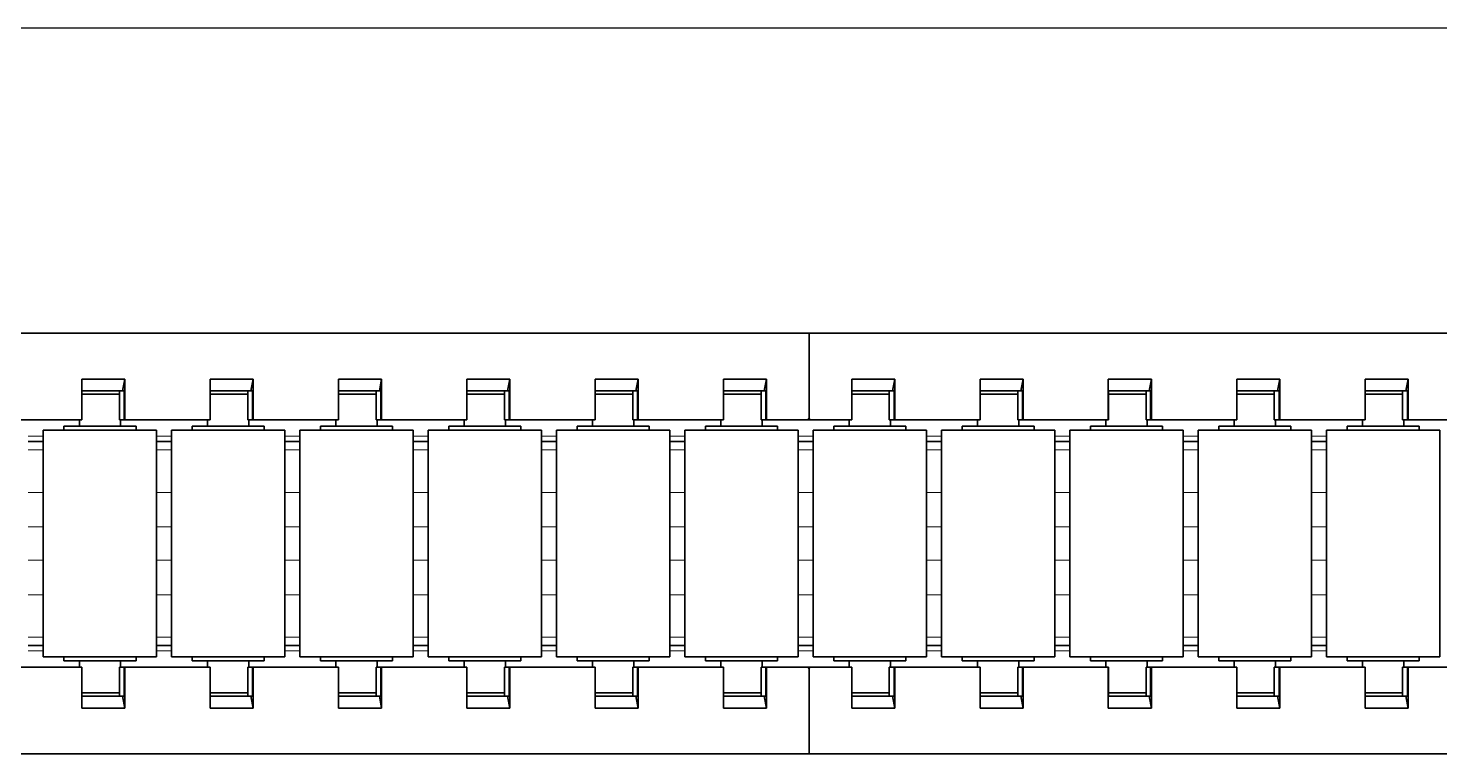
# Model space of a CAD drawing. Header units: inches. Extents: x 185496 to 352137, y 107182 to 179410.
# Drawn here: x 245351.6 to 245488.6, y 155304.6 to 155375 of the extents above; entities that cross this region are included whole.
import ezdxf

# ---------------------------------------------------------------- set-up
doc = ezdxf.new("R2010")
doc.units = ezdxf.units.IN
doc.header["$MEASUREMENT"] = 0

# ---------------------------------------------------------------- blocks, each defined once
blk = doc.blocks.new('liaojia')
at = {"color": 7, "lineweight": 35, "ltscale": 0.249049}
for p, q in [((799665.87, -279545.85), (799665.87, -279645.46)), ((799706.67, -279645.46), (799706.67, -279545.85)), ((799665.87, -279645.46), (799665.87, -279745.08)), ((799706.67, -279745.08), (799706.67, -279645.46))]:
    blk.add_line(p, q, dxfattribs=at)
at = {"color": 7, "lineweight": 35, "ltscale": 0.020671}
for p, q in [((799674.27, -279579.07), (799674.27, -279587.34)), ((799698.27, -279587.34), (799698.27, -279579.07)), ((799674.27, -279591.52), (799674.27, -279599.79)), ((799698.27, -279599.79), (799698.27, -279591.52)), ((799674.27, -279603.97), (799674.27, -279612.24)), ((799698.27, -279612.24), (799698.27, -279603.97)), ((799674.27, -279616.43), (799674.27, -279624.69)), ((799698.27, -279624.69), (799698.27, -279616.43)), ((799674.27, -279628.88), (799674.27, -279637.15)), ((799698.27, -279637.15), (799698.27, -279628.88)), ((799674.27, -279653.78), (799674.27, -279662.05)), ((799698.27, -279662.05), (799698.27, -279653.78)), ((799674.27, -279666.24), (799674.27, -279674.5)), ((799698.27, -279674.5), (799698.27, -279666.24)), ((799674.27, -279678.69), (799674.27, -279686.96)), ((799698.27, -279686.96), (799698.27, -279678.69)), ((799674.27, -279691.14), (799674.27, -279699.41)), ((799698.27, -279699.41), (799698.27, -279691.14)), ((799674.27, -279703.59), (799674.27, -279711.86)), ((799698.27, -279711.86), (799698.27, -279703.59)), ((799674.27, -279716.05), (799674.27, -279724.31)), ((799698.27, -279724.31), (799698.27, -279716.05))]:
    blk.add_line(p, q, dxfattribs=at)
at = {"color": 7, "lineweight": 35, "ltscale": 0.012551}
for p, q in [((799675.27, -279589.28), (799675.27, -279584.26)), ((799697.27, -279584.26), (799697.27, -279589.28)), ((799675.27, -279601.73), (799675.27, -279596.71)), ((799697.27, -279596.71), (799697.27, -279601.73)), ((799675.27, -279614.19), (799675.27, -279609.16)), ((799697.27, -279609.16), (799697.27, -279614.19)), ((799675.27, -279639.09), (799675.27, -279634.07)), ((799697.27, -279634.07), (799697.27, -279639.09)), ((799675.27, -279651.54), (799675.27, -279646.52)), ((799697.27, -279646.52), (799697.27, -279651.54)), ((799675.27, -279688.9), (799675.27, -279683.88)), ((799697.27, -279683.88), (799697.27, -279688.9)), ((799675.27, -279701.35), (799675.27, -279696.33)), ((799697.27, -279696.33), (799697.27, -279701.35))]:
    blk.add_line(p, q, dxfattribs=at)
at = {"color": 7, "lineweight": 35, "ltscale": 0.055}
for p, q in [((799675.27, -279584.26), (799697.27, -279584.26)), ((799675.27, -279595.26), (799697.27, -279595.26)), ((799675.27, -279596.71), (799697.27, -279596.71)), ((799675.27, -279607.71), (799697.27, -279607.71)), ((799675.27, -279609.16), (799697.27, -279609.16)), ((799675.27, -279620.16), (799697.27, -279620.16)), ((799675.27, -279621.62), (799697.27, -279621.62)), ((799675.27, -279632.62), (799697.27, -279632.62)), ((799675.27, -279634.07), (799697.27, -279634.07)), ((799675.27, -279645.07), (799697.27, -279645.07)), ((799675.27, -279646.52), (799697.27, -279646.52)), ((799675.27, -279657.52), (799697.27, -279657.52)), ((799675.27, -279658.97), (799697.27, -279658.97)), ((799675.27, -279669.97), (799697.27, -279669.97)), ((799675.27, -279671.43), (799697.27, -279671.43)), ((799675.27, -279682.43), (799697.27, -279682.43)), ((799675.27, -279683.88), (799697.27, -279683.88)), ((799675.27, -279694.88), (799697.27, -279694.88)), ((799675.27, -279696.33), (799697.27, -279696.33)), ((799675.27, -279707.33), (799697.27, -279707.33)), ((799675.27, -279708.78), (799697.27, -279708.78)), ((799675.27, -279719.78), (799697.27, -279719.78))]:
    blk.add_line(p, q, dxfattribs=at)
at = {"color": 7, "lineweight": 35, "ltscale": 0.002965}
for p, q in [((799670.31, -279587.34), (799671.47, -279587.55)), ((799701.07, -279587.55), (799702.24, -279587.34)), ((799670.31, -279599.79), (799671.47, -279600.01)), ((799701.07, -279600.01), (799702.24, -279599.79)), ((799670.31, -279612.24), (799671.47, -279612.46)), ((799701.07, -279612.46), (799702.24, -279612.24)), ((799670.31, -279624.69), (799671.47, -279624.91)), ((799701.07, -279624.91), (799702.24, -279624.69)), ((799670.31, -279637.15), (799671.47, -279637.36)), ((799701.07, -279637.36), (799702.24, -279637.15)), ((799670.31, -279649.6), (799671.47, -279649.82)), ((799701.07, -279649.82), (799702.24, -279649.6)), ((799670.31, -279662.05), (799671.47, -279662.27)), ((799701.07, -279662.27), (799702.24, -279662.05)), ((799670.31, -279674.5), (799671.47, -279674.72)), ((799701.07, -279674.72), (799702.24, -279674.5)), ((799670.31, -279686.96), (799671.47, -279687.17)), ((799701.07, -279687.17), (799702.24, -279686.96)), ((799670.31, -279699.41), (799671.47, -279699.63)), ((799701.07, -279699.63), (799702.24, -279699.41)), ((799670.31, -279711.86), (799671.47, -279712.08)), ((799701.07, -279712.08), (799702.24, -279711.86))]:
    blk.add_line(p, q, dxfattribs=at)
at = {"color": 7, "lineweight": 35, "ltscale": 0.009914}
for p, q in [((799670.31, -279587.34), (799674.27, -279587.34)), ((799698.27, -279587.34), (799702.24, -279587.34)), ((799674.27, -279591.52), (799670.31, -279591.52)), ((799702.24, -279591.52), (799698.27, -279591.52)), ((799670.31, -279599.79), (799674.27, -279599.79)), ((799698.27, -279599.79), (799702.24, -279599.79)), ((799674.27, -279603.97), (799670.31, -279603.97)), ((799702.24, -279603.97), (799698.27, -279603.97)), ((799670.31, -279612.24), (799674.27, -279612.24)), ((799698.27, -279612.24), (799702.24, -279612.24)), ((799674.27, -279616.43), (799670.31, -279616.43)), ((799702.24, -279616.43), (799698.27, -279616.43)), ((799670.31, -279624.69), (799674.27, -279624.69)), ((799698.27, -279624.69), (799702.24, -279624.69)), ((799674.27, -279628.88), (799670.31, -279628.88)), ((799702.24, -279628.88), (799698.27, -279628.88)), ((799670.31, -279637.15), (799674.27, -279637.15)), ((799698.27, -279637.15), (799702.24, -279637.15)), ((799674.27, -279641.33), (799670.31, -279641.33)), ((799702.24, -279641.33), (799698.27, -279641.33)), ((799670.31, -279649.6), (799674.27, -279649.6)), ((799698.27, -279649.6), (799702.24, -279649.6)), ((799674.27, -279653.78), (799670.31, -279653.78)), ((799702.24, -279653.78), (799698.27, -279653.78)), ((799670.31, -279662.05), (799674.27, -279662.05)), ((799698.27, -279662.05), (799702.24, -279662.05)), ((799674.27, -279666.24), (799670.31, -279666.24)), ((799702.24, -279666.24), (799698.27, -279666.24)), ((799670.31, -279674.5), (799674.27, -279674.5)), ((799698.27, -279674.5), (799702.24, -279674.5)), ((799674.27, -279678.69), (799670.31, -279678.69)), ((799702.24, -279678.69), (799698.27, -279678.69)), ((799670.31, -279686.96), (799674.27, -279686.96)), ((799698.27, -279686.96), (799702.24, -279686.96)), ((799674.27, -279691.14), (799670.31, -279691.14)), ((799702.24, -279691.14), (799698.27, -279691.14)), ((799670.31, -279699.41), (799674.27, -279699.41)), ((799698.27, -279699.41), (799702.24, -279699.41)), ((799674.27, -279703.59), (799670.31, -279703.59)), ((799702.24, -279703.59), (799698.27, -279703.59)), ((799670.31, -279711.86), (799674.27, -279711.86)), ((799698.27, -279711.86), (799702.24, -279711.86)), ((799674.27, -279716.05), (799670.31, -279716.05)), ((799702.24, -279716.05), (799698.27, -279716.05))]:
    blk.add_line(p, q, dxfattribs=at)
at = {"color": 7, "lineweight": 35, "ltscale": 0.01046}
for p, q in [((799670.31, -279591.52), (799670.31, -279587.34)), ((799702.24, -279587.34), (799702.24, -279591.52)), ((799670.31, -279603.97), (799670.31, -279599.79)), ((799702.24, -279599.79), (799702.24, -279603.97)), ((799670.31, -279616.43), (799670.31, -279612.24)), ((799702.24, -279612.24), (799702.24, -279616.43)), ((799670.31, -279628.88), (799670.31, -279624.69)), ((799702.24, -279624.69), (799702.24, -279628.88)), ((799670.31, -279641.33), (799670.31, -279637.15)), ((799702.24, -279637.15), (799702.24, -279641.33)), ((799670.31, -279653.78), (799670.31, -279649.6)), ((799702.24, -279649.6), (799702.24, -279653.78)), ((799670.31, -279666.24), (799670.31, -279662.05)), ((799702.24, -279662.05), (799702.24, -279666.24)), ((799670.31, -279678.69), (799670.31, -279674.5)), ((799702.24, -279674.5), (799702.24, -279678.69)), ((799670.31, -279691.14), (799670.31, -279686.96)), ((799702.24, -279686.96), (799702.24, -279691.14)), ((799670.31, -279703.59), (799670.31, -279699.41)), ((799702.24, -279699.41), (799702.24, -279703.59)), ((799670.31, -279716.05), (799670.31, -279711.86)), ((799702.24, -279711.86), (799702.24, -279716.05))]:
    blk.add_line(p, q, dxfattribs=at)
at = {"color": 7, "lineweight": 35, "ltscale": 0.000187683}
for p, q in [((799674.27, -279587.41), (799674.27, -279587.34)), ((799698.27, -279587.41), (799698.27, -279587.34)), ((799674.27, -279599.86), (799674.27, -279599.79)), ((799698.27, -279599.86), (799698.27, -279599.79)), ((799674.27, -279637.22), (799674.27, -279637.15)), ((799698.27, -279637.22), (799698.27, -279637.15)), ((799674.27, -279649.67), (799674.27, -279649.6)), ((799698.27, -279649.67), (799698.27, -279649.6)), ((799674.27, -279674.58), (799674.27, -279674.5)), ((799698.27, -279674.58), (799698.27, -279674.5)), ((799674.27, -279687.03), (799674.27, -279686.96)), ((799698.27, -279687.03), (799698.27, -279686.96))]:
    blk.add_line(p, q, dxfattribs=at)
at = {"color": 7, "lineweight": 35, "ltscale": 0.007987}
for p, q in [((799674.87, -279589.45), (799674.87, -279586.26)), ((799697.67, -279586.26), (799697.67, -279589.45)), ((799674.87, -279601.91), (799674.87, -279598.71)), ((799697.67, -279598.71), (799697.67, -279601.91)), ((799674.87, -279626.81), (799674.87, -279623.62)), ((799697.67, -279623.62), (799697.67, -279626.81)), ((799674.87, -279639.26), (799674.87, -279636.07)), ((799697.67, -279636.07), (799697.67, -279639.26)), ((799674.87, -279676.62), (799674.87, -279673.43)), ((799697.67, -279673.43), (799697.67, -279676.62)), ((799674.87, -279689.07), (799674.87, -279685.88)), ((799697.67, -279685.88), (799697.67, -279689.07))]:
    blk.add_line(p, q, dxfattribs=at)
at = {"color": 7, "lineweight": 35, "ltscale": 0.000999832}
for p, q in [((799674.87, -279586.26), (799675.27, -279586.26)), ((799674.87, -279593.26), (799675.27, -279593.26)), ((799674.87, -279598.71), (799675.27, -279598.71)), ((799674.87, -279605.71), (799675.27, -279605.71)), ((799674.87, -279611.16), (799675.27, -279611.16)), ((799674.87, -279618.16), (799675.27, -279618.16)), ((799674.87, -279623.62), (799675.27, -279623.62)), ((799674.87, -279630.62), (799675.27, -279630.62)), ((799674.87, -279636.07), (799675.27, -279636.07)), ((799674.87, -279643.07), (799675.27, -279643.07)), ((799674.87, -279648.52), (799675.27, -279648.52)), ((799674.87, -279655.52), (799675.27, -279655.52)), ((799674.87, -279660.97), (799675.27, -279660.97)), ((799674.87, -279667.97), (799675.27, -279667.97)), ((799674.87, -279673.43), (799675.27, -279673.43)), ((799674.87, -279680.43), (799675.27, -279680.43)), ((799674.87, -279685.88), (799675.27, -279685.88)), ((799674.87, -279692.88), (799675.27, -279692.88)), ((799674.87, -279698.33), (799675.27, -279698.33)), ((799674.87, -279705.33), (799675.27, -279705.33)), ((799674.87, -279710.78), (799675.27, -279710.78)), ((799674.87, -279717.78), (799675.27, -279717.78))]:
    blk.add_line(p, q, dxfattribs=at)
at = {"color": 7, "lineweight": 35, "ltscale": 0.001}
for p, q in [((799697.27, -279586.26), (799697.67, -279586.26)), ((799697.27, -279593.26), (799697.67, -279593.26)), ((799697.27, -279598.71), (799697.67, -279598.71)), ((799697.27, -279605.71), (799697.67, -279605.71)), ((799697.27, -279611.16), (799697.67, -279611.16)), ((799697.27, -279618.16), (799697.67, -279618.16)), ((799697.27, -279623.62), (799697.67, -279623.62)), ((799697.27, -279630.62), (799697.67, -279630.62)), ((799697.27, -279636.07), (799697.67, -279636.07)), ((799697.27, -279643.07), (799697.67, -279643.07)), ((799697.27, -279648.52), (799697.67, -279648.52)), ((799697.27, -279655.52), (799697.67, -279655.52)), ((799697.27, -279660.97), (799697.67, -279660.97)), ((799697.27, -279667.97), (799697.67, -279667.97)), ((799697.27, -279673.43), (799697.67, -279673.43)), ((799697.27, -279680.43), (799697.67, -279680.43)), ((799697.27, -279685.88), (799697.67, -279685.88)), ((799697.27, -279692.88), (799697.67, -279692.88)), ((799697.27, -279698.33), (799697.67, -279698.33)), ((799697.27, -279705.33), (799697.67, -279705.33)), ((799697.27, -279710.78), (799697.67, -279710.78)), ((799697.27, -279717.78), (799697.67, -279717.78))]:
    blk.add_line(p, q, dxfattribs=at)
at = {"color": 7, "lineweight": 35, "ltscale": 0.007}
for p, q in [((799671.47, -279587.41), (799674.27, -279587.41)), ((799671.47, -279587.87), (799674.27, -279587.87)), ((799698.27, -279587.41), (799701.07, -279587.41)), ((799701.07, -279587.87), (799698.27, -279587.87)), ((799671.47, -279591.5), (799674.27, -279591.5)), ((799701.07, -279591.5), (799698.27, -279591.5)), ((799671.47, -279599.86), (799674.27, -279599.86)), ((799671.47, -279600.32), (799674.27, -279600.32)), ((799698.27, -279599.86), (799701.07, -279599.86)), ((799701.07, -279600.32), (799698.27, -279600.32)), ((799671.47, -279603.96), (799674.27, -279603.96)), ((799701.07, -279603.96), (799698.27, -279603.96)), ((799671.47, -279612.32), (799674.27, -279612.32)), ((799671.47, -279612.77), (799674.27, -279612.77)), ((799698.27, -279612.32), (799701.07, -279612.32)), ((799701.07, -279612.77), (799698.27, -279612.77)), ((799671.47, -279616.41), (799674.27, -279616.41)), ((799701.07, -279616.41), (799698.27, -279616.41)), ((799671.47, -279624.77), (799674.27, -279624.77)), ((799671.47, -279625.22), (799674.27, -279625.22)), ((799698.27, -279624.77), (799701.07, -279624.77)), ((799701.07, -279625.22), (799698.27, -279625.22)), ((799671.47, -279628.86), (799674.27, -279628.86)), ((799701.07, -279628.86), (799698.27, -279628.86)), ((799671.47, -279637.22), (799674.27, -279637.22)), ((799671.47, -279637.68), (799674.27, -279637.68)), ((799698.27, -279637.22), (799701.07, -279637.22)), ((799701.07, -279637.68), (799698.27, -279637.68)), ((799671.47, -279641.31), (799674.27, -279641.31)), ((799698.27, -279641.31), (799701.07, -279641.31)), ((799671.47, -279649.67), (799674.27, -279649.67)), ((799674.27, -279650.13), (799671.47, -279650.13)), ((799698.27, -279649.67), (799701.07, -279649.67)), ((799701.07, -279650.13), (799698.27, -279650.13)), ((799671.47, -279653.77), (799674.27, -279653.77)), ((799701.07, -279653.77), (799698.27, -279653.77)), ((799671.47, -279662.13), (799674.27, -279662.13)), ((799671.47, -279662.58), (799674.27, -279662.58)), ((799698.27, -279662.13), (799701.07, -279662.13)), ((799701.07, -279662.58), (799698.27, -279662.58)), ((799671.47, -279666.22), (799674.27, -279666.22)), ((799701.07, -279666.22), (799698.27, -279666.22)), ((799671.47, -279674.58), (799674.27, -279674.58)), ((799671.47, -279675.03), (799674.27, -279675.03)), ((799698.27, -279674.58), (799701.07, -279674.58)), ((799701.07, -279675.03), (799698.27, -279675.03)), ((799671.47, -279678.67), (799674.27, -279678.67)), ((799701.07, -279678.67), (799698.27, -279678.67)), ((799671.47, -279687.03), (799674.27, -279687.03)), ((799698.27, -279687.03), (799701.07, -279687.03)), ((799671.47, -279687.49), (799674.27, -279687.49)), ((799701.07, -279687.49), (799698.27, -279687.49)), ((799671.47, -279691.12), (799674.27, -279691.12)), ((799701.07, -279691.12), (799698.27, -279691.12)), ((799671.47, -279699.48), (799674.27, -279699.48)), ((799698.27, -279699.48), (799701.07, -279699.48)), ((799671.47, -279699.94), (799674.27, -279699.94)), ((799701.07, -279699.94), (799698.27, -279699.94)), ((799671.47, -279703.58), (799674.27, -279703.58)), ((799701.07, -279703.58), (799698.27, -279703.58)), ((799671.47, -279711.94), (799674.27, -279711.94)), ((799698.27, -279711.94), (799701.07, -279711.94)), ((799671.47, -279712.39), (799674.27, -279712.39)), ((799701.07, -279712.39), (799698.27, -279712.39)), ((799671.47, -279716.03), (799674.27, -279716.03)), ((799701.07, -279716.03), (799698.27, -279716.03))]:
    blk.add_line(p, q, dxfattribs=at)
at = {"color": 7, "lineweight": 35, "ltscale": 0.000893784}
for p, q in [((799671.47, -279587.77), (799671.47, -279587.41)), ((799701.07, -279587.41), (799701.07, -279587.77)), ((799671.47, -279612.67), (799671.47, -279612.32)), ((799701.07, -279612.32), (799701.07, -279612.67)), ((799671.47, -279625.13), (799671.47, -279624.77)), ((799701.07, -279624.77), (799701.07, -279625.13)), ((799671.47, -279662.48), (799671.47, -279662.13)), ((799701.07, -279662.13), (799701.07, -279662.48)), ((799671.47, -279674.94), (799671.47, -279674.58)), ((799701.07, -279674.58), (799701.07, -279674.94)), ((799671.47, -279699.84), (799671.47, -279699.48)), ((799701.07, -279699.48), (799701.07, -279699.84)), ((799671.47, -279712.29), (799671.47, -279711.94)), ((799701.07, -279711.94), (799701.07, -279712.29))]:
    blk.add_line(p, q, dxfattribs=at)
at = {"color": 7, "lineweight": 35, "ltscale": 0.000357056}
for p, q in [((799671.47, -279587.55), (799671.47, -279587.41)), ((799671.47, -279600.01), (799671.47, -279599.86)), ((799671.47, -279637.36), (799671.47, -279637.22)), ((799671.47, -279649.82), (799671.47, -279649.67)), ((799671.47, -279674.72), (799671.47, -279674.58)), ((799671.47, -279687.17), (799671.47, -279687.03))]:
    blk.add_line(p, q, dxfattribs=at)
at = {"color": 7, "lineweight": 35, "ltscale": 0.000536728}
for p, q in [((799671.47, -279587.55), (799671.47, -279587.77)), ((799671.47, -279674.72), (799671.47, -279674.94))]:
    blk.add_line(p, q, dxfattribs=at)
at = {"color": 7, "lineweight": 35, "ltscale": 0.009386}
for p, q in [((799671.47, -279587.77), (799671.47, -279591.52)), ((799701.07, -279591.52), (799701.07, -279587.77)), ((799671.47, -279600.22), (799671.47, -279603.98)), ((799701.07, -279603.98), (799701.07, -279600.22)), ((799671.47, -279612.67), (799671.47, -279616.43)), ((799701.07, -279616.43), (799701.07, -279612.67)), ((799671.47, -279625.13), (799671.47, -279628.88)), ((799701.07, -279628.88), (799701.07, -279625.13)), ((799671.47, -279637.58), (799671.47, -279641.33)), ((799701.07, -279641.33), (799701.07, -279637.58)), ((799671.47, -279650.03), (799671.47, -279653.79)), ((799701.07, -279653.79), (799701.07, -279650.03)), ((799671.47, -279662.48), (799671.47, -279666.24)), ((799701.07, -279666.24), (799701.07, -279662.48)), ((799671.47, -279674.94), (799671.47, -279678.69)), ((799701.07, -279678.69), (799701.07, -279674.94)), ((799671.47, -279687.39), (799671.47, -279691.14)), ((799701.07, -279691.14), (799701.07, -279687.39)), ((799671.47, -279699.84), (799671.47, -279703.6)), ((799701.07, -279703.6), (799701.07, -279699.84)), ((799671.47, -279712.29), (799671.47, -279716.05)), ((799701.07, -279716.05), (799701.07, -279712.29))]:
    blk.add_line(p, q, dxfattribs=at)
at = {"color": 7, "lineweight": 35, "ltscale": 0.005169}
for p, q in [((799671.77, -279589.93), (799671.77, -279587.87)), ((799671.77, -279627.29), (799671.77, -279625.22)), ((799671.77, -279639.74), (799671.77, -279637.68)), ((799671.77, -279677.1), (799671.77, -279675.03))]:
    blk.add_line(p, q, dxfattribs=at)
at = {"color": 7, "lineweight": 35, "ltscale": 0.004297}
for p, q in [((799671.77, -279589.59), (799671.77, -279587.87)), ((799700.77, -279587.87), (799700.77, -279589.59)), ((799671.77, -279614.49), (799671.77, -279612.77)), ((799700.77, -279612.77), (799700.77, -279614.49)), ((799671.77, -279626.94), (799671.77, -279625.22)), ((799700.77, -279625.22), (799700.77, -279626.94)), ((799671.77, -279639.4), (799671.77, -279637.68)), ((799700.77, -279637.68), (799700.77, -279639.4)), ((799671.77, -279664.3), (799671.77, -279662.58)), ((799700.77, -279662.58), (799700.77, -279664.3)), ((799671.77, -279676.75), (799671.77, -279675.03)), ((799700.77, -279675.03), (799700.77, -279676.75)), ((799671.77, -279714.11), (799671.77, -279712.39)), ((799700.77, -279712.39), (799700.77, -279714.11))]:
    blk.add_line(p, q, dxfattribs=at)
at = {"color": 7, "lineweight": 35, "ltscale": 0.001138}
for p, q in [((799674.27, -279587.41), (799674.27, -279587.87)), ((799698.27, -279587.87), (799698.27, -279587.41)), ((799674.27, -279599.86), (799674.27, -279600.32)), ((799698.27, -279600.32), (799698.27, -279599.86)), ((799674.27, -279612.32), (799674.27, -279612.77)), ((799698.27, -279612.77), (799698.27, -279612.32)), ((799674.27, -279624.77), (799674.27, -279625.22)), ((799698.27, -279625.22), (799698.27, -279624.77)), ((799674.27, -279637.22), (799674.27, -279637.68)), ((799698.27, -279637.68), (799698.27, -279637.22)), ((799674.27, -279649.67), (799674.27, -279650.13)), ((799698.27, -279650.13), (799698.27, -279649.67)), ((799674.27, -279662.13), (799674.27, -279662.58)), ((799698.27, -279662.58), (799698.27, -279662.13)), ((799674.27, -279674.58), (799674.27, -279675.03)), ((799698.27, -279675.03), (799698.27, -279674.58)), ((799674.27, -279687.03), (799674.27, -279687.49)), ((799698.27, -279687.49), (799698.27, -279687.03)), ((799674.27, -279699.48), (799674.27, -279699.94)), ((799698.27, -279699.94), (799698.27, -279699.48)), ((799674.27, -279711.94), (799674.27, -279712.39)), ((799698.27, -279712.39), (799698.27, -279711.94))]:
    blk.add_line(p, q, dxfattribs=at)
at = {"color": 7, "lineweight": 35, "ltscale": 0.0015}
for p, q in [((799674.27, -279587.76), (799674.87, -279587.76)), ((799697.67, -279587.76), (799698.27, -279587.76)), ((799674.27, -279591.76), (799674.87, -279591.76)), ((799697.67, -279591.76), (799698.27, -279591.76)), ((799674.27, -279600.21), (799674.87, -279600.21)), ((799697.67, -279600.21), (799698.27, -279600.21)), ((799674.27, -279604.21), (799674.87, -279604.21)), ((799697.67, -279604.21), (799698.27, -279604.21)), ((799674.27, -279612.66), (799674.87, -279612.66)), ((799697.67, -279612.66), (799698.27, -279612.66)), ((799674.27, -279616.66), (799674.87, -279616.66)), ((799697.67, -279616.66), (799698.27, -279616.66)), ((799674.27, -279625.12), (799674.87, -279625.12)), ((799697.67, -279625.12), (799698.27, -279625.12)), ((799674.27, -279629.12), (799674.87, -279629.12)), ((799697.67, -279629.12), (799698.27, -279629.12)), ((799674.27, -279637.57), (799674.87, -279637.57)), ((799697.67, -279637.57), (799698.27, -279637.57)), ((799674.27, -279641.57), (799674.87, -279641.57)), ((799697.67, -279641.57), (799698.27, -279641.57)), ((799674.27, -279650.02), (799674.87, -279650.02)), ((799697.67, -279650.02), (799698.27, -279650.02)), ((799674.27, -279654.02), (799674.87, -279654.02)), ((799697.67, -279654.02), (799698.27, -279654.02)), ((799674.27, -279662.47), (799674.87, -279662.47)), ((799697.67, -279662.47), (799698.27, -279662.47)), ((799674.27, -279666.47), (799674.87, -279666.47)), ((799697.67, -279666.47), (799698.27, -279666.47)), ((799674.27, -279674.93), (799674.87, -279674.93)), ((799697.67, -279674.93), (799698.27, -279674.93)), ((799674.27, -279678.93), (799674.87, -279678.93)), ((799697.67, -279678.93), (799698.27, -279678.93)), ((799674.27, -279687.38), (799674.87, -279687.38)), ((799697.67, -279687.38), (799698.27, -279687.38)), ((799674.27, -279691.38), (799674.87, -279691.38)), ((799697.67, -279691.38), (799698.27, -279691.38)), ((799674.27, -279699.83), (799674.87, -279699.83)), ((799697.67, -279699.83), (799698.27, -279699.83)), ((799674.27, -279703.83), (799674.87, -279703.83)), ((799697.67, -279703.83), (799698.27, -279703.83)), ((799674.27, -279712.28), (799674.87, -279712.28)), ((799697.67, -279712.28), (799698.27, -279712.28)), ((799674.27, -279716.28), (799674.87, -279716.28)), ((799697.67, -279716.28), (799698.27, -279716.28))]:
    blk.add_line(p, q, dxfattribs=at)
at = {"color": 7, "lineweight": 35, "ltscale": 0.000243759}
for p, q in [((799701.07, -279587.87), (799701.07, -279587.77)), ((799701.07, -279612.77), (799701.07, -279612.67)), ((799701.07, -279625.22), (799701.07, -279625.13)), ((799701.07, -279650.13), (799701.07, -279650.03)), ((799701.07, -279662.58), (799701.07, -279662.48)), ((799701.07, -279675.03), (799701.07, -279674.94)), ((799701.07, -279699.94), (799701.07, -279699.84)), ((799701.07, -279712.39), (799701.07, -279712.29))]:
    blk.add_line(p, q, dxfattribs=at)
at = {"color": 7, "lineweight": 13, "ltscale": 0.009093}
for p, q in [((799701.07, -279591.5), (799701.07, -279587.87)), ((799701.07, -279603.96), (799701.07, -279600.32)), ((799701.07, -279616.41), (799701.07, -279612.77)), ((799701.07, -279628.86), (799701.07, -279625.22)), ((799701.07, -279641.31), (799701.07, -279637.68)), ((799701.07, -279653.77), (799701.07, -279650.13)), ((799701.07, -279666.22), (799701.07, -279662.58)), ((799701.07, -279678.67), (799701.07, -279675.03)), ((799701.07, -279691.12), (799701.07, -279687.49)), ((799701.07, -279703.58), (799701.07, -279699.94)), ((799701.07, -279716.03), (799701.07, -279712.39))]:
    blk.add_line(p, q, dxfattribs=at)
at = {"color": 7, "lineweight": 35, "ltscale": 0.004796}
for p, q in [((799671.77, -279591.5), (799671.77, -279589.59)), ((799700.77, -279589.59), (799700.77, -279591.5)), ((799671.77, -279616.41), (799671.77, -279614.49)), ((799700.77, -279614.49), (799700.77, -279616.41)), ((799671.77, -279628.86), (799671.77, -279626.94)), ((799700.77, -279626.94), (799700.77, -279628.86)), ((799671.77, -279641.31), (799671.77, -279639.4)), ((799700.77, -279639.4), (799700.77, -279641.31)), ((799671.77, -279666.22), (799671.77, -279664.3)), ((799700.77, -279664.3), (799700.77, -279666.22)), ((799671.77, -279678.67), (799671.77, -279676.75)), ((799700.77, -279676.75), (799700.77, -279678.67)), ((799671.77, -279716.03), (799671.77, -279714.11)), ((799700.77, -279714.11), (799700.77, -279716.03))]:
    blk.add_line(p, q, dxfattribs=at)
at = {"color": 7, "lineweight": 35, "ltscale": 0.003925}
for p, q in [((799671.77, -279591.5), (799671.77, -279589.93)), ((799671.77, -279603.96), (799671.77, -279602.39)), ((799671.77, -279616.41), (799671.77, -279614.84)), ((799671.77, -279628.86), (799671.77, -279627.29)), ((799671.77, -279641.31), (799671.77, -279639.74)), ((799671.77, -279653.77), (799671.77, -279652.2)), ((799671.77, -279666.22), (799671.77, -279664.65)), ((799671.77, -279678.67), (799671.77, -279677.1)), ((799671.77, -279691.12), (799671.77, -279689.55)), ((799671.77, -279703.58), (799671.77, -279702.01)), ((799671.77, -279716.03), (799671.77, -279714.46))]:
    blk.add_line(p, q, dxfattribs=at)
at = {"color": 7, "lineweight": 35, "ltscale": 0.009513}
for p, q in [((799674.87, -279593.26), (799674.87, -279589.45)), ((799697.67, -279593.26), (799697.67, -279589.45)), ((799674.87, -279605.71), (799674.87, -279601.91)), ((799697.67, -279605.71), (799697.67, -279601.91)), ((799674.87, -279630.62), (799674.87, -279626.81)), ((799697.67, -279630.62), (799697.67, -279626.81)), ((799674.87, -279643.07), (799674.87, -279639.26)), ((799697.67, -279643.07), (799697.67, -279639.26)), ((799674.87, -279667.97), (799674.87, -279664.17)), ((799697.67, -279667.97), (799697.67, -279664.17)), ((799674.87, -279680.43), (799674.87, -279676.62)), ((799697.67, -279680.43), (799697.67, -279676.62)), ((799674.87, -279692.88), (799674.87, -279689.07)), ((799697.67, -279692.88), (799697.67, -279689.07)), ((799674.87, -279717.78), (799674.87, -279713.98)), ((799697.67, -279717.78), (799697.67, -279713.98))]:
    blk.add_line(p, q, dxfattribs=at)
at = {"color": 7, "lineweight": 35, "ltscale": 0.014948}
for p, q in [((799675.27, -279595.26), (799675.27, -279589.28)), ((799697.27, -279589.28), (799697.27, -279595.26)), ((799675.27, -279607.71), (799675.27, -279601.73)), ((799697.27, -279601.73), (799697.27, -279607.71)), ((799675.27, -279632.62), (799675.27, -279626.64)), ((799697.27, -279626.64), (799697.27, -279632.62)), ((799675.27, -279645.07), (799675.27, -279639.09)), ((799697.27, -279639.09), (799697.27, -279645.07)), ((799675.27, -279657.52), (799675.27, -279651.54)), ((799697.27, -279651.54), (799697.27, -279657.52)), ((799675.27, -279669.97), (799675.27, -279664)), ((799697.27, -279664), (799697.27, -279669.97)), ((799675.27, -279682.43), (799675.27, -279676.45)), ((799697.27, -279676.45), (799697.27, -279682.43)), ((799675.27, -279694.88), (799675.27, -279688.9)), ((799697.27, -279688.9), (799697.27, -279694.88)), ((799675.27, -279719.78), (799675.27, -279713.8)), ((799697.27, -279713.8), (799697.27, -279719.78))]:
    blk.add_line(p, q, dxfattribs=at)
at = {"color": 7, "lineweight": 35, "ltscale": 4.15802e-05}
for p, q in [((799674.27, -279591.5), (799674.27, -279591.52)), ((799698.27, -279591.52), (799698.27, -279591.5)), ((799701.07, -279591.5), (799701.07, -279591.52)), ((799674.27, -279616.41), (799674.27, -279616.43)), ((799698.27, -279616.43), (799698.27, -279616.41)), ((799701.07, -279616.41), (799701.07, -279616.43)), ((799674.27, -279628.86), (799674.27, -279628.88)), ((799698.27, -279628.88), (799698.27, -279628.86)), ((799701.07, -279628.86), (799701.07, -279628.88)), ((799674.27, -279666.22), (799674.27, -279666.24)), ((799698.27, -279666.24), (799698.27, -279666.22)), ((799701.07, -279666.22), (799701.07, -279666.24)), ((799674.27, -279678.67), (799674.27, -279678.69)), ((799698.27, -279678.69), (799698.27, -279678.67)), ((799701.07, -279678.67), (799701.07, -279678.69)), ((799674.27, -279703.58), (799674.27, -279703.59)), ((799698.27, -279703.59), (799698.27, -279703.58)), ((799701.07, -279703.58), (799701.07, -279703.59)), ((799674.27, -279716.03), (799674.27, -279716.05)), ((799698.27, -279716.05), (799698.27, -279716.03)), ((799701.07, -279716.03), (799701.07, -279716.05))]:
    blk.add_line(p, q, dxfattribs=at)
at = {"color": 7, "lineweight": 13, "ltscale": 0.003631}
for p, q in [((799675.87, -279596.71), (799675.87, -279595.26)), ((799677.19, -279596.71), (799677.19, -279595.26)), ((799681.31, -279596.71), (799681.31, -279595.26)), ((799684.67, -279596.71), (799684.67, -279595.26)), ((799687.88, -279596.71), (799687.88, -279595.26)), ((799691.24, -279596.71), (799691.24, -279595.26)), ((799695.36, -279596.71), (799695.36, -279595.26)), ((799696.67, -279596.71), (799696.67, -279595.26)), ((799675.87, -279609.16), (799675.87, -279607.71)), ((799677.19, -279609.16), (799677.19, -279607.71)), ((799681.31, -279609.16), (799681.31, -279607.71)), ((799684.67, -279609.16), (799684.67, -279607.71)), ((799687.88, -279609.16), (799687.88, -279607.71)), ((799691.24, -279609.16), (799691.24, -279607.71)), ((799695.36, -279609.16), (799695.36, -279607.71)), ((799696.67, -279609.16), (799696.67, -279607.71)), ((799675.87, -279621.62), (799675.87, -279620.16)), ((799677.19, -279621.62), (799677.19, -279620.16)), ((799681.31, -279621.62), (799681.31, -279620.16)), ((799684.67, -279621.62), (799684.67, -279620.16)), ((799687.88, -279621.62), (799687.88, -279620.16)), ((799691.24, -279621.62), (799691.24, -279620.16)), ((799695.36, -279621.62), (799695.36, -279620.16)), ((799696.67, -279621.62), (799696.67, -279620.16)), ((799675.87, -279634.07), (799675.87, -279632.62)), ((799677.19, -279634.07), (799677.19, -279632.62)), ((799681.31, -279634.07), (799681.31, -279632.62)), ((799684.67, -279634.07), (799684.67, -279632.62)), ((799687.88, -279634.07), (799687.88, -279632.62)), ((799691.24, -279634.07), (799691.24, -279632.62)), ((799695.36, -279634.07), (799695.36, -279632.62)), ((799696.67, -279634.07), (799696.67, -279632.62)), ((799675.87, -279646.52), (799675.87, -279645.07)), ((799677.19, -279646.52), (799677.19, -279645.07)), ((799681.31, -279646.52), (799681.31, -279645.07)), ((799684.67, -279646.52), (799684.67, -279645.07)), ((799687.88, -279646.52), (799687.88, -279645.07)), ((799691.24, -279646.52), (799691.24, -279645.07)), ((799695.36, -279646.52), (799695.36, -279645.07)), ((799696.67, -279646.52), (799696.67, -279645.07)), ((799675.87, -279658.97), (799675.87, -279657.52)), ((799677.19, -279658.97), (799677.19, -279657.52)), ((799681.31, -279658.97), (799681.31, -279657.52)), ((799684.67, -279658.97), (799684.67, -279657.52)), ((799687.88, -279658.97), (799687.88, -279657.52)), ((799691.24, -279658.97), (799691.24, -279657.52)), ((799695.36, -279658.97), (799695.36, -279657.52)), ((799696.67, -279658.97), (799696.67, -279657.52)), ((799675.87, -279671.43), (799675.87, -279669.97)), ((799677.19, -279671.43), (799677.19, -279669.97)), ((799681.31, -279671.43), (799681.31, -279669.97)), ((799684.67, -279671.43), (799684.67, -279669.97)), ((799687.88, -279671.43), (799687.88, -279669.97)), ((799691.24, -279671.43), (799691.24, -279669.97)), ((799695.36, -279671.43), (799695.36, -279669.97)), ((799696.67, -279671.43), (799696.67, -279669.97)), ((799675.87, -279683.88), (799675.87, -279682.43)), ((799677.19, -279683.88), (799677.19, -279682.43)), ((799681.31, -279683.88), (799681.31, -279682.43)), ((799684.67, -279683.88), (799684.67, -279682.43)), ((799687.88, -279683.88), (799687.88, -279682.43)), ((799691.24, -279683.88), (799691.24, -279682.43)), ((799695.36, -279683.88), (799695.36, -279682.43)), ((799696.67, -279683.88), (799696.67, -279682.43)), ((799675.87, -279696.33), (799675.87, -279694.88)), ((799677.19, -279696.33), (799677.19, -279694.88)), ((799681.31, -279696.33), (799681.31, -279694.88)), ((799684.67, -279696.33), (799684.67, -279694.88)), ((799687.88, -279696.33), (799687.88, -279694.88)), ((799691.24, -279696.33), (799691.24, -279694.88)), ((799695.36, -279696.33), (799695.36, -279694.88)), ((799696.67, -279696.33), (799696.67, -279694.88)), ((799675.87, -279708.78), (799675.87, -279707.33)), ((799677.19, -279708.78), (799677.19, -279707.33)), ((799681.31, -279708.78), (799681.31, -279707.33)), ((799684.67, -279708.78), (799684.67, -279707.33)), ((799687.88, -279708.78), (799687.88, -279707.33)), ((799691.24, -279708.78), (799691.24, -279707.33)), ((799695.36, -279708.78), (799695.36, -279707.33)), ((799696.67, -279708.78), (799696.67, -279707.33)), ((799675.87, -279721.24), (799675.87, -279719.78)), ((799677.19, -279721.24), (799677.19, -279719.78)), ((799681.31, -279721.24), (799681.31, -279719.78)), ((799684.67, -279721.24), (799684.67, -279719.78)), ((799687.88, -279721.24), (799687.88, -279719.78)), ((799691.24, -279721.24), (799691.24, -279719.78)), ((799695.36, -279721.24), (799695.36, -279719.78)), ((799696.67, -279721.24), (799696.67, -279719.78))]:
    blk.add_line(p, q, dxfattribs=at)
at = {"color": 7, "lineweight": 35, "ltscale": 0.003631}
for p, q in [((799676.37, -279596.71), (799676.37, -279595.26)), ((799696.17, -279596.71), (799696.17, -279595.26)), ((799676.37, -279609.16), (799676.37, -279607.71)), ((799696.17, -279609.16), (799696.17, -279607.71)), ((799676.37, -279621.62), (799676.37, -279620.16)), ((799696.17, -279621.62), (799696.17, -279620.16)), ((799676.37, -279634.07), (799676.37, -279632.62)), ((799696.17, -279634.07), (799696.17, -279632.62)), ((799676.37, -279646.52), (799676.37, -279645.07)), ((799696.17, -279646.52), (799696.17, -279645.07)), ((799676.37, -279658.97), (799676.37, -279657.52)), ((799696.17, -279658.97), (799696.17, -279657.52)), ((799676.37, -279671.43), (799676.37, -279669.97)), ((799696.17, -279671.43), (799696.17, -279669.97)), ((799676.37, -279683.88), (799676.37, -279682.43)), ((799696.17, -279683.88), (799696.17, -279682.43)), ((799676.37, -279696.33), (799676.37, -279694.88)), ((799696.17, -279696.33), (799696.17, -279694.88)), ((799676.37, -279708.78), (799676.37, -279707.33)), ((799696.17, -279708.78), (799696.17, -279707.33)), ((799676.37, -279721.24), (799676.37, -279719.78)), ((799696.17, -279721.24), (799696.17, -279719.78))]:
    blk.add_line(p, q, dxfattribs=at)
at = {"color": 7, "lineweight": 35, "ltscale": 0.000894165}
for p, q in [((799671.47, -279600.22), (799671.47, -279599.86)), ((799701.07, -279599.86), (799701.07, -279600.22)), ((799671.47, -279637.58), (799671.47, -279637.22)), ((799701.07, -279637.22), (799701.07, -279637.58)), ((799671.47, -279650.03), (799671.47, -279649.67)), ((799701.07, -279649.67), (799701.07, -279650.03)), ((799671.47, -279687.39), (799671.47, -279687.03)), ((799701.07, -279687.03), (799701.07, -279687.39))]:
    blk.add_line(p, q, dxfattribs=at)
at = {"color": 7, "lineweight": 35, "ltscale": 0.000537109}
for p, q in [((799671.47, -279600.01), (799671.47, -279600.22)), ((799671.47, -279612.46), (799671.47, -279612.67)), ((799671.47, -279624.91), (799671.47, -279625.13)), ((799671.47, -279637.36), (799671.47, -279637.58)), ((799671.47, -279650.03), (799671.47, -279649.82)), ((799671.47, -279662.27), (799671.47, -279662.48)), ((799671.47, -279687.17), (799671.47, -279687.39)), ((799671.47, -279699.63), (799671.47, -279699.84)), ((799671.47, -279712.08), (799671.47, -279712.29))]:
    blk.add_line(p, q, dxfattribs=at)
at = {"color": 7, "lineweight": 35, "ltscale": 0.005168}
for p, q in [((799671.77, -279602.39), (799671.77, -279600.32)), ((799671.77, -279614.84), (799671.77, -279612.77)), ((799671.77, -279652.2), (799671.77, -279650.13)), ((799671.77, -279664.65), (799671.77, -279662.58)), ((799671.77, -279689.55), (799671.77, -279687.49)), ((799671.77, -279702.01), (799671.77, -279699.94)), ((799671.77, -279714.46), (799671.77, -279712.39))]:
    blk.add_line(p, q, dxfattribs=at)
at = {"color": 7, "lineweight": 35, "ltscale": 0.004296}
for p, q in [((799671.77, -279602.04), (799671.77, -279600.32)), ((799700.77, -279600.32), (799700.77, -279602.04)), ((799671.77, -279651.85), (799671.77, -279650.13)), ((799700.77, -279650.13), (799700.77, -279651.85)), ((799671.77, -279689.21), (799671.77, -279687.49)), ((799700.77, -279687.49), (799700.77, -279689.21)), ((799671.77, -279701.66), (799671.77, -279699.94)), ((799700.77, -279699.94), (799700.77, -279701.66))]:
    blk.add_line(p, q, dxfattribs=at)
at = {"color": 7, "lineweight": 35, "ltscale": 0.000243378}
for p, q in [((799701.07, -279600.32), (799701.07, -279600.22)), ((799701.07, -279637.68), (799701.07, -279637.58)), ((799701.07, -279687.49), (799701.07, -279687.39))]:
    blk.add_line(p, q, dxfattribs=at)
at = {"color": 7, "lineweight": 35, "ltscale": 0.004797}
for p, q in [((799671.77, -279603.96), (799671.77, -279602.04)), ((799700.77, -279602.04), (799700.77, -279603.96)), ((799671.77, -279653.77), (799671.77, -279651.85)), ((799700.77, -279651.85), (799700.77, -279653.77)), ((799671.77, -279691.12), (799671.77, -279689.21)), ((799700.77, -279689.21), (799700.77, -279691.12)), ((799671.77, -279703.58), (799671.77, -279701.66)), ((799700.77, -279701.66), (799700.77, -279703.58))]:
    blk.add_line(p, q, dxfattribs=at)
at = {"color": 7, "lineweight": 35, "ltscale": 4.11987e-05}
for p, q in [((799674.27, -279603.96), (799674.27, -279603.97)), ((799698.27, -279603.97), (799698.27, -279603.96)), ((799701.07, -279603.96), (799701.07, -279603.97)), ((799674.27, -279641.31), (799674.27, -279641.33)), ((799698.27, -279641.33), (799698.27, -279641.31)), ((799701.07, -279641.33), (799701.07, -279641.31)), ((799674.27, -279653.77), (799674.27, -279653.78)), ((799698.27, -279653.78), (799698.27, -279653.77)), ((799701.07, -279653.77), (799701.07, -279653.78)), ((799674.27, -279691.12), (799674.27, -279691.14)), ((799698.27, -279691.14), (799698.27, -279691.12)), ((799701.07, -279691.12), (799701.07, -279691.14))]:
    blk.add_line(p, q, dxfattribs=at)
at = {"color": 7, "lineweight": 35, "ltscale": 0.007988}
for p, q in [((799674.87, -279614.36), (799674.87, -279611.16)), ((799697.67, -279611.16), (799697.67, -279614.36)), ((799674.87, -279651.72), (799674.87, -279648.52)), ((799697.67, -279648.52), (799697.67, -279651.72)), ((799674.87, -279664.17), (799674.87, -279660.97)), ((799697.67, -279660.97), (799697.67, -279664.17)), ((799674.87, -279701.53), (799674.87, -279698.33)), ((799697.67, -279698.33), (799697.67, -279701.53)), ((799674.87, -279713.98), (799674.87, -279710.78)), ((799697.67, -279710.78), (799697.67, -279713.98))]:
    blk.add_line(p, q, dxfattribs=at)
at = {"color": 7, "lineweight": 35, "ltscale": 0.000356674}
for p, q in [((799671.47, -279612.46), (799671.47, -279612.32)), ((799671.47, -279624.91), (799671.47, -279624.77)), ((799671.47, -279662.27), (799671.47, -279662.13)), ((799671.47, -279699.63), (799671.47, -279699.48)), ((799671.47, -279712.08), (799671.47, -279711.94))]:
    blk.add_line(p, q, dxfattribs=at)
at = {"color": 7, "lineweight": 35, "ltscale": 0.000188065}
for p, q in [((799674.27, -279612.32), (799674.27, -279612.24)), ((799698.27, -279612.32), (799698.27, -279612.24)), ((799674.27, -279624.77), (799674.27, -279624.69)), ((799698.27, -279624.77), (799698.27, -279624.69)), ((799674.27, -279662.13), (799674.27, -279662.05)), ((799698.27, -279662.13), (799698.27, -279662.05)), ((799674.27, -279699.48), (799674.27, -279699.41)), ((799698.27, -279699.48), (799698.27, -279699.41)), ((799674.27, -279711.94), (799674.27, -279711.86)), ((799698.27, -279711.94), (799698.27, -279711.86))]:
    blk.add_line(p, q, dxfattribs=at)
at = {"color": 7, "lineweight": 35, "ltscale": 0.009512}
for p, q in [((799674.87, -279618.16), (799674.87, -279614.36)), ((799697.67, -279618.16), (799697.67, -279614.36)), ((799674.87, -279655.52), (799674.87, -279651.72)), ((799697.67, -279655.52), (799697.67, -279651.72)), ((799674.87, -279705.33), (799674.87, -279701.53)), ((799697.67, -279705.33), (799697.67, -279701.53))]:
    blk.add_line(p, q, dxfattribs=at)
at = {"color": 7, "lineweight": 35, "ltscale": 0.014949}
for p, q in [((799675.27, -279620.16), (799675.27, -279614.19)), ((799697.27, -279614.19), (799697.27, -279620.16)), ((799675.27, -279707.33), (799675.27, -279701.35)), ((799697.27, -279701.35), (799697.27, -279707.33))]:
    blk.add_line(p, q, dxfattribs=at)
at = {"color": 7, "lineweight": 35, "ltscale": 0.012552}
for p, q in [((799675.27, -279626.64), (799675.27, -279621.62)), ((799697.27, -279621.62), (799697.27, -279626.64)), ((799675.27, -279664), (799675.27, -279658.97)), ((799697.27, -279658.97), (799697.27, -279664)), ((799675.27, -279676.45), (799675.27, -279671.43)), ((799697.27, -279671.43), (799697.27, -279676.45)), ((799675.27, -279713.8), (799675.27, -279708.78)), ((799697.27, -279708.78), (799697.27, -279713.8))]:
    blk.add_line(p, q, dxfattribs=at)
at = {"color": 7, "lineweight": 35, "ltscale": 0.009837}
for p, q in [((799674.27, -279641.33), (799674.27, -279645.27)), ((799698.27, -279645.27), (799698.27, -279641.33)), ((799674.27, -279645.66), (799674.27, -279649.6)), ((799698.27, -279649.6), (799698.27, -279645.66))]:
    blk.add_line(p, q, dxfattribs=at)
at = {"color": 7, "lineweight": 35, "ltscale": 0.00032692}
blk.add_line((799665.87, -279645.23), (799665.87, -279645.36), dxfattribs=at)
at = {"color": 7, "lineweight": 35, "ltscale": 0.0205}
for p, q in [((799665.87, -279645.46), (799674.07, -279645.46)), ((799674.07, -279645.46), (799665.87, -279645.46)), ((799698.47, -279645.46), (799706.67, -279645.46)), ((799706.67, -279645.46), (799698.47, -279645.46))]:
    blk.add_line(p, q, dxfattribs=at)
at = {"color": 7, "lineweight": 35, "ltscale": 0.000653839}
for p, q in [((799665.87, -279645.46), (799665.87, -279645.73)), ((799674.27, -279645.27), (799674.27, -279645.53)), ((799698.27, -279645.53), (799698.27, -279645.27))]:
    blk.add_line(p, q, dxfattribs=at)
at = {"color": 7, "lineweight": 35, "ltscale": 0.000336456}
blk.add_line((799674.27, -279645.53), (799674.27, -279645.66), dxfattribs=at)
at = {"color": 7, "lineweight": 35, "ltscale": 0.001377}
blk.add_line((799698.27, -279646.08), (799698.27, -279645.53), dxfattribs=at)
at = {"color": 7, "lineweight": 35, "ltscale": 0.000747299}
blk.add_line((799698.27, -279646.08), (799698.27, -279646.38), dxfattribs=at)
at = {"color": 7, "lineweight": 35, "ltscale": 0.000827789}
blk.add_line((799698.27, -279646.71), (799698.27, -279646.38), dxfattribs=at)
at = {"color": 7, "lineweight": 35}
for centre, start_param, end_param in [((799674.07, -279645.27), 4.712389, 6.283185), ((799674.07, -279645.66), 6.283185, 7.853982), ((799674.07, -279645.53), 5.932216, 6.283185), ((799698.47, -279645.27), 3.141593, 4.712389), ((799698.47, -279645.66), 1.570796, 3.141593), ((799698.47, -279645.53), 3.141593, 3.492593)]:
    blk.add_ellipse(centre, major_axis=(0.2, 0), ratio=0.996195, start_param=start_param, end_param=end_param, dxfattribs=at)

msp = doc.modelspace()

# ---------------------------------------------------------------- linework, layer by layer
at = {"color": 5, "ltscale": 100}
msp.add_line((245715.11, 155374.98), (241234.9, 155374.98), dxfattribs=at)

# ---------------------------------------------------------------- block references
at = {"color": 30, "rotation": 270}
msp.add_blockref('liaojia', (525072.84, 955011.25), dxfattribs=at)

doc.saveas('drawing.dxf')
